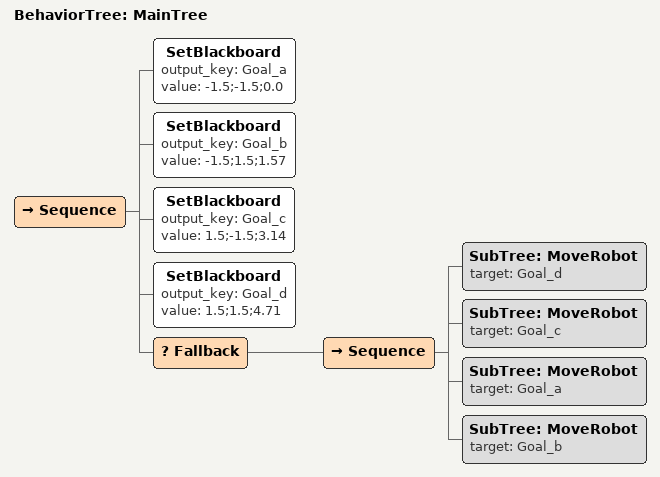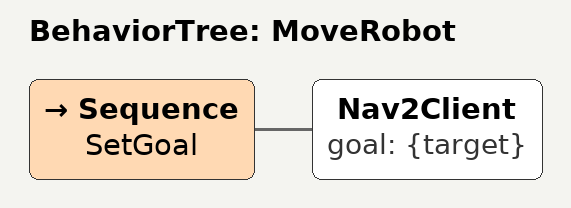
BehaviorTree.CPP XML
<root main_tree_to_execute = "MainTree">
    <BehaviorTree ID="MainTree">
        <Sequence>
            <SetBlackboard output_key="Goal_a" value="-1.5;-1.5;0.0" />
            <SetBlackboard output_key="Goal_b" value="-1.5;1.5;1.57" />
            <SetBlackboard output_key="Goal_c" value="1.5;-1.5;3.14" />
            <SetBlackboard output_key="Goal_d" value="1.5;1.5;4.71" />
            <Fallback>
                <Sequence>
                    <SubTree ID="MoveRobot" target="Goal_d" />
                    <SubTree ID="MoveRobot" target="Goal_c" />
                    <SubTree ID="MoveRobot" target="Goal_a" />
                    <SubTree ID="MoveRobot" target="Goal_b" />
                </Sequence>
            </Fallback>
        </Sequence>
    </BehaviorTree>

    <BehaviorTree ID="MoveRobot">
        <Sequence name="SetGoal">
            <Nav2Client goal="{target}" />
        </Sequence>
    </BehaviorTree>
</root>
